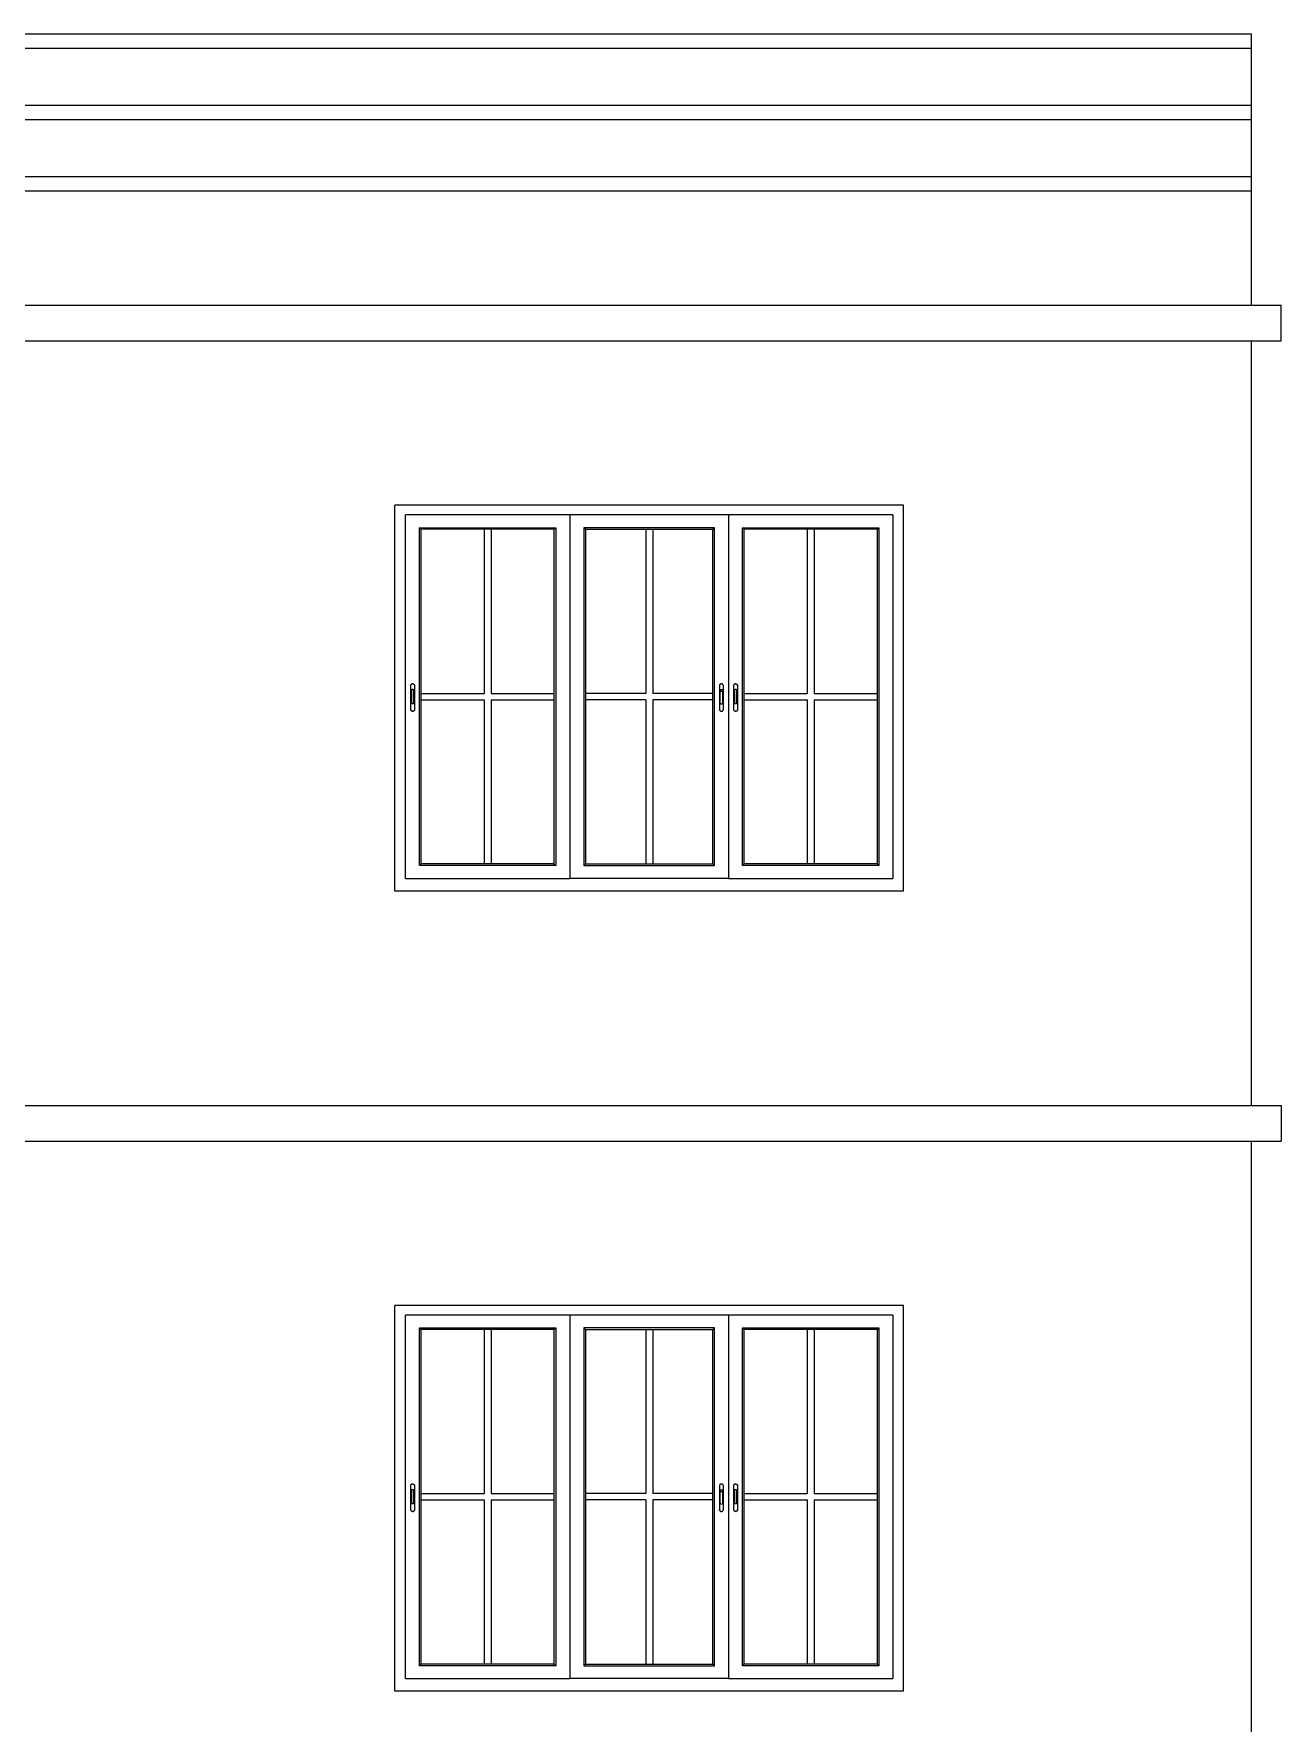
# Model space of a CAD drawing. Header units: inches. Extents: x -5142662 to -4941318, y -3361958 to -3160563.
# Drawn here: x -4998738.8 to -4998564.1, y -3261000.4 to -3260763.9 of the extents above; entities that cross this region are included whole.
import ezdxf

# ---------------------------------------------------------------- set-up
doc = ezdxf.new("R2010")
doc.units = ezdxf.units.IN
doc.header["$LTSCALE"] = 2
doc.header["$MEASUREMENT"] = 0
doc.layers.get('0').update_dxf_attribs({"linetype": 'CONTINUOUS'})
doc.layers.add('window', color=4, linetype='CONTINUOUS', lineweight=13)

msp = doc.modelspace()

# ---------------------------------------------------------------- linework, layer by layer
at = {"ltscale": 0.5}
for p, q in [((-4998907.01, -3260763.91), (-4998568.28, -3260763.91)), ((-4998568.28, -3260801.91), (-4998568.28, -3260763.91)), ((-4998900, -3260765.91), (-4998568.28, -3260765.91)), ((-4998900, -3260773.91), (-4998568.28, -3260773.91)), ((-4998900, -3260775.91), (-4998568.28, -3260775.91)), ((-4998900, -3260783.91), (-4998568.28, -3260783.91)), ((-4998900, -3260785.91), (-4998568.28, -3260785.91)), ((-4998900, -3260801.91), (-4998564.1, -3260801.91)), ((-4998564.1, -3260806.91), (-4998564.1, -3260801.91)), ((-4998900, -3260806.91), (-4998564.1, -3260806.91)), ((-4998568.28, -3260913.91), (-4998568.28, -3260806.91)), ((-4998900, -3260913.91), (-4998564.1, -3260913.91)), ((-4998564.1, -3260913.91), (-4998564.1, -3260918.91)), ((-4998900, -3260918.91), (-4998564.1, -3260918.91)), ((-4998568.28, -3261025.91), (-4998568.28, -3260918.91))]:
    msp.add_line(p, q, dxfattribs=at)
at = {"layer": 'window'}
for p, q in [((-4998688.21, -3260883.91), (-4998688.21, -3260829.91)), ((-4998616.98, -3260829.91), (-4998688.21, -3260829.91)), ((-4998686.71, -3260882.14), (-4998686.71, -3260831.25)), ((-4998618.48, -3260831.25), (-4998686.71, -3260831.25)), ((-4998663.71, -3260831.25), (-4998663.71, -3260882.14)), ((-4998641.48, -3260831.25), (-4998641.48, -3260882.14)), ((-4998618.48, -3260831.25), (-4998618.48, -3260882.14)), ((-4998616.98, -3260883.91), (-4998616.98, -3260829.91)), ((-4998684.74, -3260880.34), (-4998684.74, -3260833.05)), ((-4998684.74, -3260833.05), (-4998665.67, -3260833.05)), ((-4998684.5, -3260833.27), (-4998684.74, -3260833.05)), ((-4998684.5, -3260880.11), (-4998684.5, -3260833.27)), ((-4998665.92, -3260833.27), (-4998684.5, -3260833.27)), ((-4998675.7, -3260833.27), (-4998675.7, -3260856.24)), ((-4998674.71, -3260833.27), (-4998674.71, -3260856.24)), ((-4998665.92, -3260833.27), (-4998665.67, -3260833.05)), ((-4998665.92, -3260833.27), (-4998665.92, -3260880.11)), ((-4998665.67, -3260833.05), (-4998665.67, -3260880.34)), ((-4998643.44, -3260833.05), (-4998661.74, -3260833.05)), ((-4998661.74, -3260833.05), (-4998661.74, -3260880.34)), ((-4998661.5, -3260833.27), (-4998661.74, -3260833.05)), ((-4998661.5, -3260833.27), (-4998661.5, -3260880.11)), ((-4998661.5, -3260833.27), (-4998643.69, -3260833.27)), ((-4998653.08, -3260833.27), (-4998653.08, -3260856.24)), ((-4998652.1, -3260833.27), (-4998652.1, -3260856.24)), ((-4998643.69, -3260833.27), (-4998643.44, -3260833.05)), ((-4998643.69, -3260880.11), (-4998643.69, -3260833.27)), ((-4998643.44, -3260880.34), (-4998643.44, -3260833.05)), ((-4998639.51, -3260880.34), (-4998639.51, -3260833.05)), ((-4998639.51, -3260833.05), (-4998620.44, -3260833.05)), ((-4998639.27, -3260833.27), (-4998639.51, -3260833.05)), ((-4998639.27, -3260880.11), (-4998639.27, -3260833.27)), ((-4998620.69, -3260833.27), (-4998639.27, -3260833.27)), ((-4998630.47, -3260833.27), (-4998630.47, -3260856.24)), ((-4998629.49, -3260833.27), (-4998629.49, -3260856.24)), ((-4998620.69, -3260833.27), (-4998620.44, -3260833.05)), ((-4998620.69, -3260833.27), (-4998620.69, -3260880.11)), ((-4998620.44, -3260833.05), (-4998620.44, -3260880.34)), ((-4998685.98, -3260855.09), (-4998685.97, -3260855.06)), ((-4998685.98, -3260855.12), (-4998685.97, -3260855.06)), ((-4998685.97, -3260855.06), (-4998685.95, -3260855.02)), ((-4998685.95, -3260855.02), (-4998685.93, -3260854.99)), ((-4998685.9, -3260854.97), (-4998685.93, -3260854.99)), ((-4998685.87, -3260854.95), (-4998685.9, -3260854.97)), ((-4998685.87, -3260854.95), (-4998685.83, -3260854.93)), ((-4998685.79, -3260854.91), (-4998685.83, -3260854.93)), ((-4998685.75, -3260854.91), (-4998685.79, -3260854.91)), ((-4998685.71, -3260854.9), (-4998685.75, -3260854.91)), ((-4998685.67, -3260854.91), (-4998685.71, -3260854.9)), ((-4998685.67, -3260854.91), (-4998685.63, -3260854.91)), ((-4998685.63, -3260854.91), (-4998685.59, -3260854.93)), ((-4998685.59, -3260854.93), (-4998685.55, -3260854.95)), ((-4998685.55, -3260854.95), (-4998685.52, -3260854.97)), ((-4998685.52, -3260854.97), (-4998685.49, -3260854.99)), ((-4998685.47, -3260855.02), (-4998685.49, -3260854.99)), ((-4998685.45, -3260855.06), (-4998685.47, -3260855.02)), ((-4998685.44, -3260855.09), (-4998685.45, -3260855.06)), ((-4998642.73, -3260855.06), (-4998642.74, -3260855.09)), ((-4998642.72, -3260855.02), (-4998642.73, -3260855.06)), ((-4998642.69, -3260854.99), (-4998642.72, -3260855.02)), ((-4998642.67, -3260854.97), (-4998642.69, -3260854.99)), ((-4998642.63, -3260854.95), (-4998642.67, -3260854.97)), ((-4998642.6, -3260854.93), (-4998642.63, -3260854.95)), ((-4998642.56, -3260854.91), (-4998642.6, -3260854.93)), ((-4998642.52, -3260854.91), (-4998642.56, -3260854.91)), ((-4998642.47, -3260854.9), (-4998642.52, -3260854.91)), ((-4998642.43, -3260854.91), (-4998642.47, -3260854.9)), ((-4998642.39, -3260854.91), (-4998642.43, -3260854.91)), ((-4998642.35, -3260854.93), (-4998642.39, -3260854.91)), ((-4998642.32, -3260854.95), (-4998642.35, -3260854.93)), ((-4998642.28, -3260854.97), (-4998642.32, -3260854.95)), ((-4998642.26, -3260854.99), (-4998642.28, -3260854.97)), ((-4998642.23, -3260855.02), (-4998642.26, -3260854.99)), ((-4998642.22, -3260855.06), (-4998642.23, -3260855.02)), ((-4998642.21, -3260855.09), (-4998642.22, -3260855.06)), ((-4998642.2, -3260855.12), (-4998642.22, -3260855.06)), ((-4998640.75, -3260855.09), (-4998640.74, -3260855.06)), ((-4998640.75, -3260855.12), (-4998640.74, -3260855.06)), ((-4998640.74, -3260855.06), (-4998640.72, -3260855.02)), ((-4998640.72, -3260855.02), (-4998640.7, -3260854.99)), ((-4998640.67, -3260854.97), (-4998640.7, -3260854.99)), ((-4998640.64, -3260854.95), (-4998640.67, -3260854.97)), ((-4998640.64, -3260854.95), (-4998640.61, -3260854.93)), ((-4998640.57, -3260854.91), (-4998640.61, -3260854.93)), ((-4998640.53, -3260854.91), (-4998640.57, -3260854.91)), ((-4998640.48, -3260854.9), (-4998640.53, -3260854.91)), ((-4998640.44, -3260854.91), (-4998640.48, -3260854.9)), ((-4998640.44, -3260854.91), (-4998640.4, -3260854.91)), ((-4998640.4, -3260854.91), (-4998640.36, -3260854.93)), ((-4998640.36, -3260854.93), (-4998640.32, -3260854.95)), ((-4998640.32, -3260854.95), (-4998640.29, -3260854.97)), ((-4998640.29, -3260854.97), (-4998640.26, -3260854.99)), ((-4998640.24, -3260855.02), (-4998640.26, -3260854.99)), ((-4998640.23, -3260855.06), (-4998640.24, -3260855.02)), ((-4998640.22, -3260855.09), (-4998640.23, -3260855.06)), ((-4998685.98, -3260855.12), (-4998685.98, -3260855.09)), ((-4998685.98, -3260858.52), (-4998685.98, -3260855.12)), ((-4998685.88, -3260855.8), (-4998685.89, -3260855.82)), ((-4998685.89, -3260855.82), (-4998685.89, -3260855.84)), ((-4998685.89, -3260855.84), (-4998685.89, -3260857.55)), ((-4998685.87, -3260855.78), (-4998685.88, -3260855.8)), ((-4998685.86, -3260855.76), (-4998685.87, -3260855.78)), ((-4998685.84, -3260855.74), (-4998685.86, -3260855.76)), ((-4998685.82, -3260855.72), (-4998685.84, -3260855.74)), ((-4998685.79, -3260855.71), (-4998685.82, -3260855.72)), ((-4998685.77, -3260855.7), (-4998685.79, -3260855.71)), ((-4998685.74, -3260855.7), (-4998685.77, -3260855.7)), ((-4998685.71, -3260855.69), (-4998685.74, -3260855.7)), ((-4998685.68, -3260855.7), (-4998685.71, -3260855.69)), ((-4998685.65, -3260855.7), (-4998685.68, -3260855.7)), ((-4998685.63, -3260855.71), (-4998685.65, -3260855.7)), ((-4998685.6, -3260855.72), (-4998685.63, -3260855.71)), ((-4998685.58, -3260855.74), (-4998685.6, -3260855.72)), ((-4998685.56, -3260855.76), (-4998685.58, -3260855.74)), ((-4998685.55, -3260855.78), (-4998685.56, -3260855.76)), ((-4998685.54, -3260855.8), (-4998685.55, -3260855.78)), ((-4998685.53, -3260855.82), (-4998685.54, -3260855.8)), ((-4998685.53, -3260855.84), (-4998685.53, -3260855.82)), ((-4998685.53, -3260857.55), (-4998685.53, -3260855.84)), ((-4998685.44, -3260855.09), (-4998685.44, -3260855.12)), ((-4998685.44, -3260855.12), (-4998685.44, -3260858.52)), ((-4998684.5, -3260856.24), (-4998675.7, -3260856.24)), ((-4998684.5, -3260857.14), (-4998675.7, -3260857.14)), ((-4998675.7, -3260857.14), (-4998675.7, -3260880.11)), ((-4998674.71, -3260856.24), (-4998665.92, -3260856.24)), ((-4998674.71, -3260857.14), (-4998665.92, -3260857.14)), ((-4998674.71, -3260857.14), (-4998674.71, -3260880.11)), ((-4998653.08, -3260856.24), (-4998661.5, -3260856.24)), ((-4998653.08, -3260857.14), (-4998661.5, -3260857.14)), ((-4998653.08, -3260857.14), (-4998653.08, -3260880.11)), ((-4998643.69, -3260856.24), (-4998652.1, -3260856.24)), ((-4998652.1, -3260857.14), (-4998652.1, -3260880.11)), ((-4998643.69, -3260857.14), (-4998652.1, -3260857.14)), ((-4998642.74, -3260855.09), (-4998642.74, -3260855.12)), ((-4998642.74, -3260855.12), (-4998642.74, -3260858.52)), ((-4998642.66, -3260855.84), (-4998642.65, -3260855.82)), ((-4998642.66, -3260856.09), (-4998642.66, -3260855.84)), ((-4998642.66, -3260856.09), (-4998642.65, -3260856.07)), ((-4998642.66, -3260857.55), (-4998642.66, -3260856.09)), ((-4998642.65, -3260855.8), (-4998642.64, -3260855.78)), ((-4998642.65, -3260855.82), (-4998642.65, -3260855.8)), ((-4998642.65, -3260856.05), (-4998642.64, -3260856.02)), ((-4998642.65, -3260856.07), (-4998642.65, -3260856.05)), ((-4998642.64, -3260855.78), (-4998642.62, -3260855.76)), ((-4998642.64, -3260856.02), (-4998642.62, -3260856)), ((-4998642.62, -3260855.76), (-4998642.6, -3260855.74)), ((-4998642.62, -3260856), (-4998642.6, -3260855.99)), ((-4998642.6, -3260855.74), (-4998642.58, -3260855.72)), ((-4998642.6, -3260855.99), (-4998642.58, -3260855.97)), ((-4998642.58, -3260855.72), (-4998642.56, -3260855.71)), ((-4998642.58, -3260855.97), (-4998642.56, -3260855.96)), ((-4998642.56, -3260855.71), (-4998642.53, -3260855.7)), ((-4998642.56, -3260855.96), (-4998642.53, -3260855.95)), ((-4998642.53, -3260855.7), (-4998642.5, -3260855.7)), ((-4998642.53, -3260855.95), (-4998642.5, -3260855.94)), ((-4998642.5, -3260855.7), (-4998642.47, -3260855.69)), ((-4998642.5, -3260855.94), (-4998642.47, -3260855.94)), ((-4998642.47, -3260855.69), (-4998642.45, -3260855.7)), ((-4998642.47, -3260855.94), (-4998642.45, -3260855.94)), ((-4998642.45, -3260855.7), (-4998642.42, -3260855.7)), ((-4998642.45, -3260855.94), (-4998642.42, -3260855.95)), ((-4998642.42, -3260855.7), (-4998642.39, -3260855.71)), ((-4998642.42, -3260855.95), (-4998642.39, -3260855.96)), ((-4998642.39, -3260855.71), (-4998642.37, -3260855.72)), ((-4998642.39, -3260855.96), (-4998642.37, -3260855.97)), ((-4998642.37, -3260855.72), (-4998642.35, -3260855.74)), ((-4998642.37, -3260855.97), (-4998642.35, -3260855.99)), ((-4998642.35, -3260855.74), (-4998642.33, -3260855.76)), ((-4998642.35, -3260855.99), (-4998642.33, -3260856)), ((-4998642.33, -3260855.76), (-4998642.31, -3260855.78)), ((-4998642.33, -3260856), (-4998642.31, -3260856.02)), ((-4998642.31, -3260855.78), (-4998642.3, -3260855.8)), ((-4998642.31, -3260856.02), (-4998642.3, -3260856.05)), ((-4998642.3, -3260855.8), (-4998642.3, -3260855.82)), ((-4998642.3, -3260855.82), (-4998642.29, -3260855.84)), ((-4998642.3, -3260856.05), (-4998642.3, -3260856.07)), ((-4998642.3, -3260856.07), (-4998642.29, -3260856.09)), ((-4998642.29, -3260857.55), (-4998642.29, -3260855.84)), ((-4998642.2, -3260855.12), (-4998642.21, -3260855.09)), ((-4998642.2, -3260858.52), (-4998642.2, -3260855.12)), ((-4998640.75, -3260855.12), (-4998640.75, -3260855.09)), ((-4998640.75, -3260858.52), (-4998640.75, -3260855.12)), ((-4998640.65, -3260855.78), (-4998640.66, -3260855.8)), ((-4998640.66, -3260855.8), (-4998640.66, -3260855.82)), ((-4998640.66, -3260855.82), (-4998640.66, -3260855.84)), ((-4998640.66, -3260855.84), (-4998640.66, -3260857.55)), ((-4998640.63, -3260855.76), (-4998640.65, -3260855.78)), ((-4998640.61, -3260855.74), (-4998640.63, -3260855.76)), ((-4998640.59, -3260855.72), (-4998640.61, -3260855.74)), ((-4998640.57, -3260855.71), (-4998640.59, -3260855.72)), ((-4998640.54, -3260855.7), (-4998640.57, -3260855.71)), ((-4998640.51, -3260855.7), (-4998640.54, -3260855.7)), ((-4998640.48, -3260855.69), (-4998640.51, -3260855.7)), ((-4998640.45, -3260855.7), (-4998640.48, -3260855.69)), ((-4998640.43, -3260855.7), (-4998640.45, -3260855.7)), ((-4998640.4, -3260855.71), (-4998640.43, -3260855.7)), ((-4998640.38, -3260855.72), (-4998640.4, -3260855.71)), ((-4998640.36, -3260855.74), (-4998640.38, -3260855.72)), ((-4998640.34, -3260855.76), (-4998640.36, -3260855.74)), ((-4998640.32, -3260855.78), (-4998640.34, -3260855.76)), ((-4998640.31, -3260855.8), (-4998640.32, -3260855.78)), ((-4998640.3, -3260855.82), (-4998640.31, -3260855.8)), ((-4998640.3, -3260855.84), (-4998640.3, -3260855.82)), ((-4998640.3, -3260857.55), (-4998640.3, -3260855.84)), ((-4998640.22, -3260855.09), (-4998640.21, -3260855.12)), ((-4998640.21, -3260855.12), (-4998640.21, -3260858.52)), ((-4998639.27, -3260856.24), (-4998630.47, -3260856.24)), ((-4998639.27, -3260857.14), (-4998630.47, -3260857.14)), ((-4998630.47, -3260857.14), (-4998630.47, -3260880.11)), ((-4998629.49, -3260856.24), (-4998620.69, -3260856.24)), ((-4998629.49, -3260857.14), (-4998620.69, -3260857.14)), ((-4998629.49, -3260857.14), (-4998629.49, -3260880.11)), ((-4998685.98, -3260858.55), (-4998685.98, -3260858.52)), ((-4998685.97, -3260858.58), (-4998685.98, -3260858.55)), ((-4998685.97, -3260858.58), (-4998685.95, -3260858.62)), ((-4998685.95, -3260858.62), (-4998685.93, -3260858.65)), ((-4998685.93, -3260858.65), (-4998685.9, -3260858.67)), ((-4998685.87, -3260858.69), (-4998685.9, -3260858.67)), ((-4998685.89, -3260857.57), (-4998685.89, -3260857.55)), ((-4998685.88, -3260857.6), (-4998685.89, -3260857.57)), ((-4998685.87, -3260857.62), (-4998685.88, -3260857.6)), ((-4998685.86, -3260857.64), (-4998685.87, -3260857.62)), ((-4998685.83, -3260858.71), (-4998685.87, -3260858.69)), ((-4998685.84, -3260857.65), (-4998685.86, -3260857.64)), ((-4998685.82, -3260857.67), (-4998685.84, -3260857.65)), ((-4998685.83, -3260858.71), (-4998685.79, -3260858.73)), ((-4998685.79, -3260857.68), (-4998685.82, -3260857.67)), ((-4998685.77, -3260857.69), (-4998685.79, -3260857.68)), ((-4998685.75, -3260858.73), (-4998685.79, -3260858.73)), ((-4998685.74, -3260857.7), (-4998685.77, -3260857.69)), ((-4998685.71, -3260858.74), (-4998685.75, -3260858.73)), ((-4998685.71, -3260857.7), (-4998685.74, -3260857.7)), ((-4998685.68, -3260857.7), (-4998685.71, -3260857.7)), ((-4998685.71, -3260858.74), (-4998685.67, -3260858.73)), ((-4998685.65, -3260857.69), (-4998685.68, -3260857.7)), ((-4998685.67, -3260858.73), (-4998685.63, -3260858.73)), ((-4998685.63, -3260857.68), (-4998685.65, -3260857.69)), ((-4998685.6, -3260857.67), (-4998685.63, -3260857.68)), ((-4998685.59, -3260858.71), (-4998685.63, -3260858.73)), ((-4998685.58, -3260857.65), (-4998685.6, -3260857.67)), ((-4998685.55, -3260858.69), (-4998685.59, -3260858.71)), ((-4998685.56, -3260857.64), (-4998685.58, -3260857.65)), ((-4998685.55, -3260857.62), (-4998685.56, -3260857.64)), ((-4998685.54, -3260857.6), (-4998685.55, -3260857.62)), ((-4998685.55, -3260858.69), (-4998685.52, -3260858.67)), ((-4998685.53, -3260857.57), (-4998685.54, -3260857.6)), ((-4998685.53, -3260857.55), (-4998685.53, -3260857.57)), ((-4998685.52, -3260858.67), (-4998685.49, -3260858.65)), ((-4998685.49, -3260858.65), (-4998685.47, -3260858.62)), ((-4998685.45, -3260858.58), (-4998685.47, -3260858.62)), ((-4998685.44, -3260858.52), (-4998685.45, -3260858.58)), ((-4998685.44, -3260858.55), (-4998685.45, -3260858.58)), ((-4998685.44, -3260858.55), (-4998685.44, -3260858.52)), ((-4998642.74, -3260858.55), (-4998642.74, -3260858.52)), ((-4998642.74, -3260858.52), (-4998642.73, -3260858.58)), ((-4998642.74, -3260858.55), (-4998642.73, -3260858.58)), ((-4998642.73, -3260858.58), (-4998642.72, -3260858.62)), ((-4998642.72, -3260858.62), (-4998642.69, -3260858.65)), ((-4998642.69, -3260858.65), (-4998642.67, -3260858.67)), ((-4998642.67, -3260858.67), (-4998642.63, -3260858.69)), ((-4998642.66, -3260857.55), (-4998642.65, -3260857.57)), ((-4998642.65, -3260857.57), (-4998642.65, -3260857.6)), ((-4998642.65, -3260857.6), (-4998642.64, -3260857.62)), ((-4998642.64, -3260857.62), (-4998642.62, -3260857.64)), ((-4998642.63, -3260858.69), (-4998642.6, -3260858.71)), ((-4998642.62, -3260857.64), (-4998642.6, -3260857.65)), ((-4998642.6, -3260857.65), (-4998642.58, -3260857.67)), ((-4998642.6, -3260858.71), (-4998642.56, -3260858.73)), ((-4998642.58, -3260857.67), (-4998642.56, -3260857.68)), ((-4998642.56, -3260857.68), (-4998642.53, -3260857.69)), ((-4998642.56, -3260858.73), (-4998642.52, -3260858.73)), ((-4998642.53, -3260857.69), (-4998642.5, -3260857.7)), ((-4998642.52, -3260858.73), (-4998642.47, -3260858.74)), ((-4998642.5, -3260857.7), (-4998642.47, -3260857.7)), ((-4998642.47, -3260857.7), (-4998642.45, -3260857.7)), ((-4998642.47, -3260858.74), (-4998642.43, -3260858.73)), ((-4998642.45, -3260857.7), (-4998642.42, -3260857.69)), ((-4998642.43, -3260858.73), (-4998642.39, -3260858.73)), ((-4998642.42, -3260857.69), (-4998642.39, -3260857.68)), ((-4998642.39, -3260857.68), (-4998642.37, -3260857.67)), ((-4998642.39, -3260858.73), (-4998642.35, -3260858.71)), ((-4998642.37, -3260857.67), (-4998642.35, -3260857.65)), ((-4998642.35, -3260857.65), (-4998642.33, -3260857.64)), ((-4998642.35, -3260858.71), (-4998642.32, -3260858.69)), ((-4998642.33, -3260857.64), (-4998642.31, -3260857.62)), ((-4998642.32, -3260858.69), (-4998642.28, -3260858.67)), ((-4998642.31, -3260857.62), (-4998642.3, -3260857.6)), ((-4998642.3, -3260857.57), (-4998642.29, -3260857.55)), ((-4998642.3, -3260857.6), (-4998642.3, -3260857.57)), ((-4998642.28, -3260858.67), (-4998642.26, -3260858.65)), ((-4998642.26, -3260858.65), (-4998642.23, -3260858.62)), ((-4998642.23, -3260858.62), (-4998642.22, -3260858.58)), ((-4998642.22, -3260858.58), (-4998642.21, -3260858.55)), ((-4998642.21, -3260858.55), (-4998642.2, -3260858.52)), ((-4998640.75, -3260858.55), (-4998640.75, -3260858.52)), ((-4998640.74, -3260858.58), (-4998640.75, -3260858.55)), ((-4998640.74, -3260858.58), (-4998640.72, -3260858.62)), ((-4998640.72, -3260858.62), (-4998640.7, -3260858.65)), ((-4998640.7, -3260858.65), (-4998640.67, -3260858.67)), ((-4998640.64, -3260858.69), (-4998640.67, -3260858.67)), ((-4998640.66, -3260857.57), (-4998640.66, -3260857.55)), ((-4998640.66, -3260857.6), (-4998640.66, -3260857.57)), ((-4998640.65, -3260857.62), (-4998640.66, -3260857.6)), ((-4998640.63, -3260857.64), (-4998640.65, -3260857.62)), ((-4998640.61, -3260858.71), (-4998640.64, -3260858.69)), ((-4998640.61, -3260857.65), (-4998640.63, -3260857.64)), ((-4998640.59, -3260857.67), (-4998640.61, -3260857.65)), ((-4998640.61, -3260858.71), (-4998640.57, -3260858.73)), ((-4998640.57, -3260857.68), (-4998640.59, -3260857.67)), ((-4998640.54, -3260857.69), (-4998640.57, -3260857.68)), ((-4998640.53, -3260858.73), (-4998640.57, -3260858.73)), ((-4998640.51, -3260857.7), (-4998640.54, -3260857.69)), ((-4998640.48, -3260858.74), (-4998640.53, -3260858.73)), ((-4998640.48, -3260857.7), (-4998640.51, -3260857.7)), ((-4998640.45, -3260857.7), (-4998640.48, -3260857.7)), ((-4998640.48, -3260858.74), (-4998640.44, -3260858.73)), ((-4998640.43, -3260857.69), (-4998640.45, -3260857.7)), ((-4998640.44, -3260858.73), (-4998640.4, -3260858.73)), ((-4998640.4, -3260857.68), (-4998640.43, -3260857.69)), ((-4998640.38, -3260857.67), (-4998640.4, -3260857.68)), ((-4998640.36, -3260858.71), (-4998640.4, -3260858.73)), ((-4998640.36, -3260857.65), (-4998640.38, -3260857.67)), ((-4998640.34, -3260857.64), (-4998640.36, -3260857.65)), ((-4998640.32, -3260858.69), (-4998640.36, -3260858.71)), ((-4998640.32, -3260857.62), (-4998640.34, -3260857.64)), ((-4998640.31, -3260857.6), (-4998640.32, -3260857.62)), ((-4998640.32, -3260858.69), (-4998640.29, -3260858.67)), ((-4998640.3, -3260857.57), (-4998640.31, -3260857.6)), ((-4998640.3, -3260857.55), (-4998640.3, -3260857.57)), ((-4998640.29, -3260858.67), (-4998640.26, -3260858.65)), ((-4998640.26, -3260858.65), (-4998640.24, -3260858.62)), ((-4998640.23, -3260858.58), (-4998640.24, -3260858.62)), ((-4998640.21, -3260858.52), (-4998640.23, -3260858.58)), ((-4998640.22, -3260858.55), (-4998640.23, -3260858.58)), ((-4998640.22, -3260858.55), (-4998640.21, -3260858.52)), ((-4998684.74, -3260880.34), (-4998684.5, -3260880.11)), ((-4998665.67, -3260880.34), (-4998684.74, -3260880.34)), ((-4998665.92, -3260880.11), (-4998684.5, -3260880.11)), ((-4998665.92, -3260880.11), (-4998665.67, -3260880.34)), ((-4998661.5, -3260880.11), (-4998661.74, -3260880.34)), ((-4998661.74, -3260880.34), (-4998643.44, -3260880.34)), ((-4998661.5, -3260880.11), (-4998643.69, -3260880.11)), ((-4998643.44, -3260880.34), (-4998643.69, -3260880.11)), ((-4998639.51, -3260880.34), (-4998639.27, -3260880.11)), ((-4998620.44, -3260880.34), (-4998639.51, -3260880.34)), ((-4998620.69, -3260880.11), (-4998639.27, -3260880.11)), ((-4998620.69, -3260880.11), (-4998620.44, -3260880.34)), ((-4998686.71, -3260882.14), (-4998663.71, -3260882.14)), ((-4998641.48, -3260882.14), (-4998663.71, -3260882.14)), ((-4998641.48, -3260882.14), (-4998618.48, -3260882.14)), ((-4998616.98, -3260883.91), (-4998688.21, -3260883.91)), ((-4998688.21, -3260995.91), (-4998688.21, -3260941.91)), ((-4998616.98, -3260941.91), (-4998688.21, -3260941.91)), ((-4998616.98, -3260995.91), (-4998616.98, -3260941.91)), ((-4998686.71, -3260994.14), (-4998686.71, -3260943.25)), ((-4998618.48, -3260943.25), (-4998686.71, -3260943.25)), ((-4998663.71, -3260943.25), (-4998663.71, -3260994.14)), ((-4998641.48, -3260943.25), (-4998641.48, -3260994.14)), ((-4998618.48, -3260943.25), (-4998618.48, -3260994.14)), ((-4998684.74, -3260992.34), (-4998684.74, -3260945.05)), ((-4998684.74, -3260945.05), (-4998665.67, -3260945.05)), ((-4998684.5, -3260945.27), (-4998684.74, -3260945.05)), ((-4998684.5, -3260992.11), (-4998684.5, -3260945.27)), ((-4998665.92, -3260945.27), (-4998684.5, -3260945.27)), ((-4998675.7, -3260945.27), (-4998675.7, -3260968.24)), ((-4998674.71, -3260945.27), (-4998674.71, -3260968.24)), ((-4998665.92, -3260945.27), (-4998665.67, -3260945.05)), ((-4998665.92, -3260945.27), (-4998665.92, -3260992.11)), ((-4998665.67, -3260945.05), (-4998665.67, -3260992.34)), ((-4998643.44, -3260945.05), (-4998661.74, -3260945.05)), ((-4998661.74, -3260945.05), (-4998661.74, -3260992.34)), ((-4998661.5, -3260945.27), (-4998661.74, -3260945.05)), ((-4998661.5, -3260945.27), (-4998661.5, -3260992.11)), ((-4998661.5, -3260945.27), (-4998643.69, -3260945.27)), ((-4998653.08, -3260945.27), (-4998653.08, -3260968.24)), ((-4998652.1, -3260945.27), (-4998652.1, -3260968.24)), ((-4998643.69, -3260945.27), (-4998643.44, -3260945.05)), ((-4998643.69, -3260992.11), (-4998643.69, -3260945.27)), ((-4998643.44, -3260992.34), (-4998643.44, -3260945.05)), ((-4998639.51, -3260992.34), (-4998639.51, -3260945.05)), ((-4998639.51, -3260945.05), (-4998620.44, -3260945.05)), ((-4998639.27, -3260945.27), (-4998639.51, -3260945.05)), ((-4998639.27, -3260992.11), (-4998639.27, -3260945.27)), ((-4998620.69, -3260945.27), (-4998639.27, -3260945.27)), ((-4998630.47, -3260945.27), (-4998630.47, -3260968.24)), ((-4998629.49, -3260945.27), (-4998629.49, -3260968.24)), ((-4998620.69, -3260945.27), (-4998620.44, -3260945.05)), ((-4998620.69, -3260945.27), (-4998620.69, -3260992.11)), ((-4998620.44, -3260945.05), (-4998620.44, -3260992.34)), ((-4998685.98, -3260967.09), (-4998685.97, -3260967.06)), ((-4998685.98, -3260967.12), (-4998685.97, -3260967.06)), ((-4998685.98, -3260967.12), (-4998685.98, -3260967.09)), ((-4998685.98, -3260970.52), (-4998685.98, -3260967.12)), ((-4998685.97, -3260967.06), (-4998685.95, -3260967.02)), ((-4998685.95, -3260967.02), (-4998685.93, -3260966.99)), ((-4998685.9, -3260966.97), (-4998685.93, -3260966.99)), ((-4998685.87, -3260966.95), (-4998685.9, -3260966.97)), ((-4998685.88, -3260967.8), (-4998685.89, -3260967.82)), ((-4998685.89, -3260967.82), (-4998685.89, -3260967.84)), ((-4998685.89, -3260967.84), (-4998685.89, -3260969.55)), ((-4998685.87, -3260967.78), (-4998685.88, -3260967.8)), ((-4998685.87, -3260966.95), (-4998685.83, -3260966.93)), ((-4998685.86, -3260967.76), (-4998685.87, -3260967.78)), ((-4998685.84, -3260967.74), (-4998685.86, -3260967.76)), ((-4998685.82, -3260967.72), (-4998685.84, -3260967.74)), ((-4998685.79, -3260966.91), (-4998685.83, -3260966.93)), ((-4998685.79, -3260967.71), (-4998685.82, -3260967.72)), ((-4998685.75, -3260966.91), (-4998685.79, -3260966.91)), ((-4998685.77, -3260967.7), (-4998685.79, -3260967.71)), ((-4998685.74, -3260967.7), (-4998685.77, -3260967.7)), ((-4998685.71, -3260966.9), (-4998685.75, -3260966.91)), ((-4998685.71, -3260967.69), (-4998685.74, -3260967.7)), ((-4998685.67, -3260966.91), (-4998685.71, -3260966.9)), ((-4998685.68, -3260967.7), (-4998685.71, -3260967.69)), ((-4998685.65, -3260967.7), (-4998685.68, -3260967.7)), ((-4998685.67, -3260966.91), (-4998685.63, -3260966.91)), ((-4998685.63, -3260967.71), (-4998685.65, -3260967.7)), ((-4998685.63, -3260966.91), (-4998685.59, -3260966.93)), ((-4998685.6, -3260967.72), (-4998685.63, -3260967.71)), ((-4998685.58, -3260967.74), (-4998685.6, -3260967.72)), ((-4998685.59, -3260966.93), (-4998685.55, -3260966.95)), ((-4998685.56, -3260967.76), (-4998685.58, -3260967.74)), ((-4998685.55, -3260967.78), (-4998685.56, -3260967.76)), ((-4998685.55, -3260966.95), (-4998685.52, -3260966.97)), ((-4998685.54, -3260967.8), (-4998685.55, -3260967.78)), ((-4998685.53, -3260967.82), (-4998685.54, -3260967.8)), ((-4998685.53, -3260967.84), (-4998685.53, -3260967.82)), ((-4998685.53, -3260969.55), (-4998685.53, -3260967.84)), ((-4998685.52, -3260966.97), (-4998685.49, -3260966.99)), ((-4998685.47, -3260967.02), (-4998685.49, -3260966.99)), ((-4998685.45, -3260967.06), (-4998685.47, -3260967.02)), ((-4998685.44, -3260967.09), (-4998685.45, -3260967.06)), ((-4998685.44, -3260967.09), (-4998685.44, -3260967.12)), ((-4998685.44, -3260967.12), (-4998685.44, -3260970.52)), ((-4998684.5, -3260968.24), (-4998675.7, -3260968.24)), ((-4998674.71, -3260968.24), (-4998665.92, -3260968.24)), ((-4998653.08, -3260968.24), (-4998661.5, -3260968.24)), ((-4998643.69, -3260968.24), (-4998652.1, -3260968.24)), ((-4998642.73, -3260967.06), (-4998642.74, -3260967.09)), ((-4998642.74, -3260967.09), (-4998642.74, -3260967.12)), ((-4998642.74, -3260967.12), (-4998642.74, -3260970.52)), ((-4998642.72, -3260967.02), (-4998642.73, -3260967.06)), ((-4998642.69, -3260966.99), (-4998642.72, -3260967.02)), ((-4998642.67, -3260966.97), (-4998642.69, -3260966.99)), ((-4998642.63, -3260966.95), (-4998642.67, -3260966.97)), ((-4998642.66, -3260967.84), (-4998642.65, -3260967.82)), ((-4998642.66, -3260968.09), (-4998642.66, -3260967.84)), ((-4998642.66, -3260968.09), (-4998642.65, -3260968.07)), ((-4998642.66, -3260969.55), (-4998642.66, -3260968.09)), ((-4998642.65, -3260967.8), (-4998642.64, -3260967.78)), ((-4998642.65, -3260967.82), (-4998642.65, -3260967.8)), ((-4998642.65, -3260968.05), (-4998642.64, -3260968.02)), ((-4998642.65, -3260968.07), (-4998642.65, -3260968.05)), ((-4998642.64, -3260967.78), (-4998642.62, -3260967.76)), ((-4998642.64, -3260968.02), (-4998642.62, -3260968)), ((-4998642.6, -3260966.93), (-4998642.63, -3260966.95)), ((-4998642.62, -3260967.76), (-4998642.6, -3260967.74)), ((-4998642.62, -3260968), (-4998642.6, -3260967.99)), ((-4998642.56, -3260966.91), (-4998642.6, -3260966.93)), ((-4998642.6, -3260967.74), (-4998642.58, -3260967.72)), ((-4998642.6, -3260967.99), (-4998642.58, -3260967.97)), ((-4998642.58, -3260967.72), (-4998642.56, -3260967.71)), ((-4998642.58, -3260967.97), (-4998642.56, -3260967.96)), ((-4998642.52, -3260966.91), (-4998642.56, -3260966.91)), ((-4998642.56, -3260967.71), (-4998642.53, -3260967.7)), ((-4998642.56, -3260967.96), (-4998642.53, -3260967.95)), ((-4998642.53, -3260967.7), (-4998642.5, -3260967.7)), ((-4998642.53, -3260967.95), (-4998642.5, -3260967.94)), ((-4998642.47, -3260966.9), (-4998642.52, -3260966.91)), ((-4998642.5, -3260967.7), (-4998642.47, -3260967.69)), ((-4998642.5, -3260967.94), (-4998642.47, -3260967.94)), ((-4998642.43, -3260966.91), (-4998642.47, -3260966.9)), ((-4998642.47, -3260967.69), (-4998642.45, -3260967.7)), ((-4998642.47, -3260967.94), (-4998642.45, -3260967.94)), ((-4998642.45, -3260967.7), (-4998642.42, -3260967.7)), ((-4998642.45, -3260967.94), (-4998642.42, -3260967.95)), ((-4998642.39, -3260966.91), (-4998642.43, -3260966.91)), ((-4998642.42, -3260967.7), (-4998642.39, -3260967.71)), ((-4998642.42, -3260967.95), (-4998642.39, -3260967.96)), ((-4998642.35, -3260966.93), (-4998642.39, -3260966.91)), ((-4998642.39, -3260967.71), (-4998642.37, -3260967.72)), ((-4998642.39, -3260967.96), (-4998642.37, -3260967.97)), ((-4998642.37, -3260967.72), (-4998642.35, -3260967.74)), ((-4998642.37, -3260967.97), (-4998642.35, -3260967.99)), ((-4998642.32, -3260966.95), (-4998642.35, -3260966.93)), ((-4998642.35, -3260967.74), (-4998642.33, -3260967.76)), ((-4998642.35, -3260967.99), (-4998642.33, -3260968)), ((-4998642.33, -3260967.76), (-4998642.31, -3260967.78)), ((-4998642.33, -3260968), (-4998642.31, -3260968.02)), ((-4998642.28, -3260966.97), (-4998642.32, -3260966.95)), ((-4998642.31, -3260967.78), (-4998642.3, -3260967.8)), ((-4998642.31, -3260968.02), (-4998642.3, -3260968.05)), ((-4998642.3, -3260967.8), (-4998642.3, -3260967.82)), ((-4998642.3, -3260967.82), (-4998642.29, -3260967.84)), ((-4998642.3, -3260968.05), (-4998642.3, -3260968.07)), ((-4998642.3, -3260968.07), (-4998642.29, -3260968.09)), ((-4998642.29, -3260969.55), (-4998642.29, -3260967.84)), ((-4998642.26, -3260966.99), (-4998642.28, -3260966.97)), ((-4998642.23, -3260967.02), (-4998642.26, -3260966.99)), ((-4998642.22, -3260967.06), (-4998642.23, -3260967.02)), ((-4998642.21, -3260967.09), (-4998642.22, -3260967.06)), ((-4998642.2, -3260967.12), (-4998642.22, -3260967.06)), ((-4998642.2, -3260967.12), (-4998642.21, -3260967.09)), ((-4998642.2, -3260970.52), (-4998642.2, -3260967.12)), ((-4998640.75, -3260967.09), (-4998640.74, -3260967.06)), ((-4998640.75, -3260967.12), (-4998640.74, -3260967.06)), ((-4998640.75, -3260967.12), (-4998640.75, -3260967.09)), ((-4998640.75, -3260970.52), (-4998640.75, -3260967.12)), ((-4998640.74, -3260967.06), (-4998640.72, -3260967.02)), ((-4998640.72, -3260967.02), (-4998640.7, -3260966.99)), ((-4998640.67, -3260966.97), (-4998640.7, -3260966.99)), ((-4998640.64, -3260966.95), (-4998640.67, -3260966.97)), ((-4998640.65, -3260967.78), (-4998640.66, -3260967.8)), ((-4998640.66, -3260967.8), (-4998640.66, -3260967.82)), ((-4998640.66, -3260967.82), (-4998640.66, -3260967.84)), ((-4998640.66, -3260967.84), (-4998640.66, -3260969.55)), ((-4998640.63, -3260967.76), (-4998640.65, -3260967.78)), ((-4998640.64, -3260966.95), (-4998640.61, -3260966.93)), ((-4998640.61, -3260967.74), (-4998640.63, -3260967.76)), ((-4998640.57, -3260966.91), (-4998640.61, -3260966.93)), ((-4998640.59, -3260967.72), (-4998640.61, -3260967.74)), ((-4998640.57, -3260967.71), (-4998640.59, -3260967.72)), ((-4998640.53, -3260966.91), (-4998640.57, -3260966.91)), ((-4998640.54, -3260967.7), (-4998640.57, -3260967.71)), ((-4998640.51, -3260967.7), (-4998640.54, -3260967.7)), ((-4998640.48, -3260966.9), (-4998640.53, -3260966.91)), ((-4998640.48, -3260967.69), (-4998640.51, -3260967.7)), ((-4998640.44, -3260966.91), (-4998640.48, -3260966.9)), ((-4998640.45, -3260967.7), (-4998640.48, -3260967.69)), ((-4998640.43, -3260967.7), (-4998640.45, -3260967.7)), ((-4998640.44, -3260966.91), (-4998640.4, -3260966.91)), ((-4998640.4, -3260967.71), (-4998640.43, -3260967.7)), ((-4998640.4, -3260966.91), (-4998640.36, -3260966.93)), ((-4998640.38, -3260967.72), (-4998640.4, -3260967.71)), ((-4998640.36, -3260967.74), (-4998640.38, -3260967.72)), ((-4998640.36, -3260966.93), (-4998640.32, -3260966.95)), ((-4998640.34, -3260967.76), (-4998640.36, -3260967.74)), ((-4998640.32, -3260967.78), (-4998640.34, -3260967.76)), ((-4998640.32, -3260966.95), (-4998640.29, -3260966.97)), ((-4998640.31, -3260967.8), (-4998640.32, -3260967.78)), ((-4998640.3, -3260967.82), (-4998640.31, -3260967.8)), ((-4998640.3, -3260967.84), (-4998640.3, -3260967.82)), ((-4998640.3, -3260969.55), (-4998640.3, -3260967.84)), ((-4998640.29, -3260966.97), (-4998640.26, -3260966.99)), ((-4998640.24, -3260967.02), (-4998640.26, -3260966.99)), ((-4998640.23, -3260967.06), (-4998640.24, -3260967.02)), ((-4998640.22, -3260967.09), (-4998640.23, -3260967.06)), ((-4998640.22, -3260967.09), (-4998640.21, -3260967.12)), ((-4998640.21, -3260967.12), (-4998640.21, -3260970.52)), ((-4998639.27, -3260968.24), (-4998630.47, -3260968.24)), ((-4998629.49, -3260968.24), (-4998620.69, -3260968.24)), ((-4998685.98, -3260970.55), (-4998685.98, -3260970.52)), ((-4998685.97, -3260970.58), (-4998685.98, -3260970.55)), ((-4998685.97, -3260970.58), (-4998685.95, -3260970.62)), ((-4998685.95, -3260970.62), (-4998685.93, -3260970.65)), ((-4998685.93, -3260970.65), (-4998685.9, -3260970.67)), ((-4998685.87, -3260970.69), (-4998685.9, -3260970.67)), ((-4998685.89, -3260969.57), (-4998685.89, -3260969.55)), ((-4998685.88, -3260969.6), (-4998685.89, -3260969.57)), ((-4998685.87, -3260969.62), (-4998685.88, -3260969.6)), ((-4998685.86, -3260969.64), (-4998685.87, -3260969.62)), ((-4998685.83, -3260970.71), (-4998685.87, -3260970.69)), ((-4998685.84, -3260969.65), (-4998685.86, -3260969.64)), ((-4998685.82, -3260969.67), (-4998685.84, -3260969.65)), ((-4998685.83, -3260970.71), (-4998685.79, -3260970.73)), ((-4998685.79, -3260969.68), (-4998685.82, -3260969.67)), ((-4998685.77, -3260969.69), (-4998685.79, -3260969.68)), ((-4998685.75, -3260970.73), (-4998685.79, -3260970.73)), ((-4998685.74, -3260969.7), (-4998685.77, -3260969.69)), ((-4998685.71, -3260970.74), (-4998685.75, -3260970.73)), ((-4998685.71, -3260969.7), (-4998685.74, -3260969.7)), ((-4998685.68, -3260969.7), (-4998685.71, -3260969.7)), ((-4998685.71, -3260970.74), (-4998685.67, -3260970.73)), ((-4998685.65, -3260969.69), (-4998685.68, -3260969.7)), ((-4998685.67, -3260970.73), (-4998685.63, -3260970.73)), ((-4998685.63, -3260969.68), (-4998685.65, -3260969.69)), ((-4998685.6, -3260969.67), (-4998685.63, -3260969.68)), ((-4998685.59, -3260970.71), (-4998685.63, -3260970.73)), ((-4998685.58, -3260969.65), (-4998685.6, -3260969.67)), ((-4998685.55, -3260970.69), (-4998685.59, -3260970.71)), ((-4998685.56, -3260969.64), (-4998685.58, -3260969.65)), ((-4998685.55, -3260969.62), (-4998685.56, -3260969.64)), ((-4998685.54, -3260969.6), (-4998685.55, -3260969.62)), ((-4998685.55, -3260970.69), (-4998685.52, -3260970.67)), ((-4998685.53, -3260969.57), (-4998685.54, -3260969.6)), ((-4998685.53, -3260969.55), (-4998685.53, -3260969.57)), ((-4998685.52, -3260970.67), (-4998685.49, -3260970.65)), ((-4998685.49, -3260970.65), (-4998685.47, -3260970.62)), ((-4998685.45, -3260970.58), (-4998685.47, -3260970.62)), ((-4998685.44, -3260970.52), (-4998685.45, -3260970.58)), ((-4998685.44, -3260970.55), (-4998685.45, -3260970.58)), ((-4998685.44, -3260970.55), (-4998685.44, -3260970.52)), ((-4998684.5, -3260969.14), (-4998675.7, -3260969.14)), ((-4998675.7, -3260969.14), (-4998675.7, -3260992.11)), ((-4998674.71, -3260969.14), (-4998665.92, -3260969.14)), ((-4998674.71, -3260969.14), (-4998674.71, -3260992.11)), ((-4998653.08, -3260969.14), (-4998661.5, -3260969.14)), ((-4998653.08, -3260969.14), (-4998653.08, -3260992.11)), ((-4998652.1, -3260969.14), (-4998652.1, -3260992.11)), ((-4998643.69, -3260969.14), (-4998652.1, -3260969.14)), ((-4998642.74, -3260970.55), (-4998642.74, -3260970.52)), ((-4998642.74, -3260970.52), (-4998642.73, -3260970.58)), ((-4998642.74, -3260970.55), (-4998642.73, -3260970.58)), ((-4998642.73, -3260970.58), (-4998642.72, -3260970.62)), ((-4998642.72, -3260970.62), (-4998642.69, -3260970.65)), ((-4998642.69, -3260970.65), (-4998642.67, -3260970.67)), ((-4998642.67, -3260970.67), (-4998642.63, -3260970.69)), ((-4998642.66, -3260969.55), (-4998642.65, -3260969.57)), ((-4998642.65, -3260969.57), (-4998642.65, -3260969.6)), ((-4998642.65, -3260969.6), (-4998642.64, -3260969.62)), ((-4998642.64, -3260969.62), (-4998642.62, -3260969.64)), ((-4998642.63, -3260970.69), (-4998642.6, -3260970.71)), ((-4998642.62, -3260969.64), (-4998642.6, -3260969.65)), ((-4998642.6, -3260969.65), (-4998642.58, -3260969.67)), ((-4998642.6, -3260970.71), (-4998642.56, -3260970.73)), ((-4998642.58, -3260969.67), (-4998642.56, -3260969.68)), ((-4998642.56, -3260969.68), (-4998642.53, -3260969.69)), ((-4998642.56, -3260970.73), (-4998642.52, -3260970.73)), ((-4998642.53, -3260969.69), (-4998642.5, -3260969.7)), ((-4998642.52, -3260970.73), (-4998642.47, -3260970.74)), ((-4998642.5, -3260969.7), (-4998642.47, -3260969.7)), ((-4998642.47, -3260969.7), (-4998642.45, -3260969.7)), ((-4998642.47, -3260970.74), (-4998642.43, -3260970.73)), ((-4998642.45, -3260969.7), (-4998642.42, -3260969.69)), ((-4998642.43, -3260970.73), (-4998642.39, -3260970.73)), ((-4998642.42, -3260969.69), (-4998642.39, -3260969.68)), ((-4998642.39, -3260969.68), (-4998642.37, -3260969.67)), ((-4998642.39, -3260970.73), (-4998642.35, -3260970.71)), ((-4998642.37, -3260969.67), (-4998642.35, -3260969.65)), ((-4998642.35, -3260969.65), (-4998642.33, -3260969.64)), ((-4998642.35, -3260970.71), (-4998642.32, -3260970.69)), ((-4998642.33, -3260969.64), (-4998642.31, -3260969.62)), ((-4998642.32, -3260970.69), (-4998642.28, -3260970.67)), ((-4998642.31, -3260969.62), (-4998642.3, -3260969.6)), ((-4998642.3, -3260969.57), (-4998642.29, -3260969.55)), ((-4998642.3, -3260969.6), (-4998642.3, -3260969.57)), ((-4998642.28, -3260970.67), (-4998642.26, -3260970.65)), ((-4998642.26, -3260970.65), (-4998642.23, -3260970.62)), ((-4998642.23, -3260970.62), (-4998642.22, -3260970.58)), ((-4998642.22, -3260970.58), (-4998642.21, -3260970.55)), ((-4998642.21, -3260970.55), (-4998642.2, -3260970.52)), ((-4998640.75, -3260970.55), (-4998640.75, -3260970.52)), ((-4998640.74, -3260970.58), (-4998640.75, -3260970.55)), ((-4998640.74, -3260970.58), (-4998640.72, -3260970.62)), ((-4998640.72, -3260970.62), (-4998640.7, -3260970.65)), ((-4998640.7, -3260970.65), (-4998640.67, -3260970.67)), ((-4998640.64, -3260970.69), (-4998640.67, -3260970.67)), ((-4998640.66, -3260969.57), (-4998640.66, -3260969.55)), ((-4998640.66, -3260969.6), (-4998640.66, -3260969.57)), ((-4998640.65, -3260969.62), (-4998640.66, -3260969.6)), ((-4998640.63, -3260969.64), (-4998640.65, -3260969.62)), ((-4998640.61, -3260970.71), (-4998640.64, -3260970.69)), ((-4998640.61, -3260969.65), (-4998640.63, -3260969.64)), ((-4998640.59, -3260969.67), (-4998640.61, -3260969.65)), ((-4998640.61, -3260970.71), (-4998640.57, -3260970.73)), ((-4998640.57, -3260969.68), (-4998640.59, -3260969.67)), ((-4998640.54, -3260969.69), (-4998640.57, -3260969.68)), ((-4998640.53, -3260970.73), (-4998640.57, -3260970.73)), ((-4998640.51, -3260969.7), (-4998640.54, -3260969.69)), ((-4998640.48, -3260970.74), (-4998640.53, -3260970.73)), ((-4998640.48, -3260969.7), (-4998640.51, -3260969.7)), ((-4998640.45, -3260969.7), (-4998640.48, -3260969.7)), ((-4998640.48, -3260970.74), (-4998640.44, -3260970.73)), ((-4998640.43, -3260969.69), (-4998640.45, -3260969.7)), ((-4998640.44, -3260970.73), (-4998640.4, -3260970.73)), ((-4998640.4, -3260969.68), (-4998640.43, -3260969.69)), ((-4998640.38, -3260969.67), (-4998640.4, -3260969.68)), ((-4998640.36, -3260970.71), (-4998640.4, -3260970.73)), ((-4998640.36, -3260969.65), (-4998640.38, -3260969.67)), ((-4998640.34, -3260969.64), (-4998640.36, -3260969.65)), ((-4998640.32, -3260970.69), (-4998640.36, -3260970.71)), ((-4998640.32, -3260969.62), (-4998640.34, -3260969.64)), ((-4998640.31, -3260969.6), (-4998640.32, -3260969.62)), ((-4998640.32, -3260970.69), (-4998640.29, -3260970.67)), ((-4998640.3, -3260969.57), (-4998640.31, -3260969.6)), ((-4998640.3, -3260969.55), (-4998640.3, -3260969.57)), ((-4998640.29, -3260970.67), (-4998640.26, -3260970.65)), ((-4998640.26, -3260970.65), (-4998640.24, -3260970.62)), ((-4998640.23, -3260970.58), (-4998640.24, -3260970.62)), ((-4998640.21, -3260970.52), (-4998640.23, -3260970.58)), ((-4998640.22, -3260970.55), (-4998640.23, -3260970.58)), ((-4998640.22, -3260970.55), (-4998640.21, -3260970.52)), ((-4998639.27, -3260969.14), (-4998630.47, -3260969.14)), ((-4998630.47, -3260969.14), (-4998630.47, -3260992.11)), ((-4998629.49, -3260969.14), (-4998620.69, -3260969.14)), ((-4998629.49, -3260969.14), (-4998629.49, -3260992.11)), ((-4998684.74, -3260992.34), (-4998684.5, -3260992.11)), ((-4998665.92, -3260992.11), (-4998684.5, -3260992.11)), ((-4998665.92, -3260992.11), (-4998665.67, -3260992.34)), ((-4998661.5, -3260992.11), (-4998661.74, -3260992.34)), ((-4998661.5, -3260992.11), (-4998643.69, -3260992.11)), ((-4998643.44, -3260992.34), (-4998643.69, -3260992.11)), ((-4998639.51, -3260992.34), (-4998639.27, -3260992.11)), ((-4998620.69, -3260992.11), (-4998639.27, -3260992.11)), ((-4998620.69, -3260992.11), (-4998620.44, -3260992.34)), ((-4998686.71, -3260994.14), (-4998663.71, -3260994.14)), ((-4998665.67, -3260992.34), (-4998684.74, -3260992.34)), ((-4998641.48, -3260994.14), (-4998663.71, -3260994.14)), ((-4998661.74, -3260992.34), (-4998643.44, -3260992.34)), ((-4998641.48, -3260994.14), (-4998618.48, -3260994.14)), ((-4998620.44, -3260992.34), (-4998639.51, -3260992.34)), ((-4998616.98, -3260995.91), (-4998688.21, -3260995.91))]:
    msp.add_line(p, q, dxfattribs=at)

doc.saveas('drawing.dxf')
